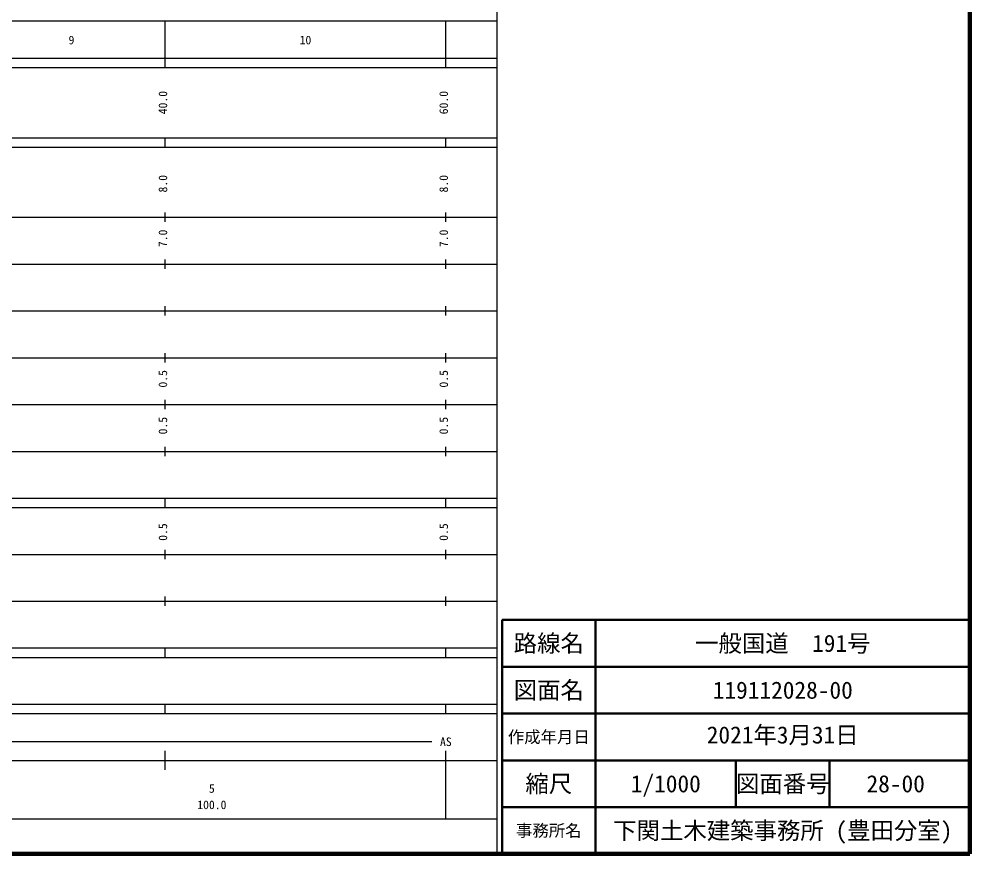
# Model space of a CAD drawing. Units: millimetres on the paper, enlarged 1000 times. Extents: x 40000 to 680000, y 20000 to 380000.
# Drawn here: x 476794 to 680000, y 20000 to 198357 of the extents above; entities that cross this region are included whole.
import ezdxf
from ezdxf.enums import TextEntityAlignment as Align

# ---------------------------------------------------------------- set-up
doc = ezdxf.new("R2010")
doc.units = ezdxf.units.MM
doc.header["$LTSCALE"] = 1000
for name, color, linetype, lineweight in [('M-TTL', 2, 'Continuous', 140), ('M-TTL-BAND', 7, 'Continuous', 25), ('M-TTL-FRAM', 2, 'Continuous', 50), ('M-TTL-LINE', 7, 'Continuous', 50), ('M-TTL-TXT', 7, 'Continuous', 50)]:
    doc.layers.add(name, color=color, linetype=linetype, lineweight=lineweight)
doc.styles.add('ＭＳ ゴシック', font='')
doc.styles.get('ＭＳ ゴシック').set_extended_font_data('MS Gothic')

msp = doc.modelspace()

# ---------------------------------------------------------------- linework, layer by layer
at = {"layer": 'M-TTL'}
for p, q in [((680000, 20000), (680000, 380000)), ((40000, 20000), (680000, 20000))]:
    msp.add_line(p, q, dxfattribs=at)
at = {"layer": 'M-TTL-BAND'}
for p, q in [((579000, 20000), (579000, 370000)), ((68000, 198000), (579000, 198000)), ((508000, 188000), (508000, 198000)), ((568000, 188000), (568000, 198000)), ((40000, 190000), (579000, 190000)), ((40000, 188000), (579000, 188000)), ((40000, 173000), (579000, 173000)), ((508000, 171000), (508000, 173000)), ((568000, 171000), (568000, 173000)), ((40000, 171000), (579000, 171000)), ((508000, 155000), (508000, 157000)), ((568000, 155000), (568000, 157000)), ((40000, 156000), (579000, 156000)), ((508000, 145000), (508000, 147000)), ((568000, 145000), (568000, 147000)), ((46000, 146000), (579000, 146000)), ((508000, 135000), (508000, 137000)), ((568000, 135000), (568000, 137000)), ((52000, 136000), (579000, 136000)), ((46000, 126000), (579000, 126000)), ((508000, 125000), (508000, 127000)), ((568000, 125000), (568000, 127000)), ((52000, 116000), (579000, 116000)), ((508000, 115000), (508000, 117000)), ((568000, 115000), (568000, 117000)), ((46000, 106000), (579000, 106000)), ((508000, 105000), (508000, 107000)), ((568000, 105000), (568000, 107000)), ((40000, 96000), (579000, 96000)), ((508000, 94000), (508000, 96000)), ((568000, 94000), (568000, 96000)), ((40000, 94000), (579000, 94000)), ((49000, 84000), (579000, 84000)), ((508000, 83000), (508000, 85000)), ((568000, 83000), (568000, 85000)), ((40000, 74000), (579000, 74000)), ((508000, 73000), (508000, 75000)), ((568000, 73000), (568000, 75000)), ((40000, 64000), (579000, 64000)), ((508000, 62000), (508000, 64000)), ((568000, 62000), (568000, 64000)), ((40000, 62000), (579000, 62000)), ((40000, 52000), (579000, 52000)), ((508000, 50000), (508000, 52000)), ((568000, 50000), (568000, 52000)), ((40000, 50000), (579000, 50000)), ((71000, 44000), (565000, 44000)), ((508000, 38000), (508000, 42000)), ((568000, 27500), (568000, 42000)), ((40000, 40000), (579000, 40000)), ((68000, 27500), (579000, 27500))]:
    msp.add_line(p, q, dxfattribs=at)
at = {"layer": 'M-TTL-FRAM'}
for p, q in [((680000, 70000), (580000, 70000)), ((580000, 70000), (580000, 20000))]:
    msp.add_line(p, q, dxfattribs=at)
at = {"layer": 'M-TTL-LINE'}
for p, q in [((600000, 70000), (600000, 20000)), ((680000, 60000), (580000, 60000)), ((680000, 50000), (580000, 50000)), ((680000, 40000), (580000, 40000)), ((630000, 40000), (630000, 30000)), ((650000, 40000), (650000, 30000)), ((680000, 30000), (580000, 30000))]:
    msp.add_line(p, q, dxfattribs=at)

# ---------------------------------------------------------------- texts
at = {"layer": 'M-TTL-BAND', "style": 'ＭＳ ゴシック'}
for s, p in [('9', (488000, 192405)), ('10', (538000, 192405)), ('AS', (568000, 42500)), ('5', (518000, 32523)), ('100.0', (518000, 29033))]:
    msp.add_text(s, height=1833, dxfattribs=at).set_placement(p, align=Align.BOTTOM_CENTER)
for s, p in [('40.0', (509000, 180500)), ('60.0', (569000, 180500)), ('8.0', (509000, 163174)), ('8.0', (569000, 163174)), ('7.0', (509000, 151500)), ('7.0', (569000, 151500)), ('0.5', (509000, 121500)), ('0.5', (569000, 121500)), ('0.5', (509000, 111500)), ('0.5', (569000, 111500)), ('0.5', (509000, 88764)), ('0.5', (569000, 88764))]:
    msp.add_text(s, height=1833, rotation=90, dxfattribs=at).set_placement(p, align=Align.BOTTOM_CENTER)
at = {"layer": 'M-TTL-TXT', "style": 'ＭＳ ゴシック'}
for s, height, p in [('路線名', 3666, (590000, 65000)), ('路線名', 3666, (590000, 65000)), ('一般国道\u3000191号', 3666, (640000, 65000)), ('図面名', 3666, (590000, 55000)), ('図面名', 3666, (590000, 55000)), ('119112028-00', 3666, (640000, 55000)), ('作成年月日', 2566, (590000, 45000)), ('作成年月日', 2566, (590000, 45000)), ('縮尺', 3666, (590000, 35000)), ('縮尺', 3666, (590000, 35000)), ('1/1000', 3666, (615000, 35000)), ('図面番号', 3666, (640000, 35000)), ('図面番号', 3666, (640000, 35000)), ('28-00', 3666, (664125, 35000)), ('事務所名', 2566, (590000, 25000)), ('事務所名', 2566, (590000, 25000)), ('下関土木建築事務所 (豊田分室)', 3666, (640000, 25000))]:
    msp.add_text(s, height=height, dxfattribs=at).set_placement(p, align=Align.MIDDLE_CENTER)
msp.add_text('2021年3月31日', height=3666, dxfattribs=at).set_placement((623750, 42500), align=Align.BOTTOM_LEFT)

doc.saveas('drawing.dxf')
